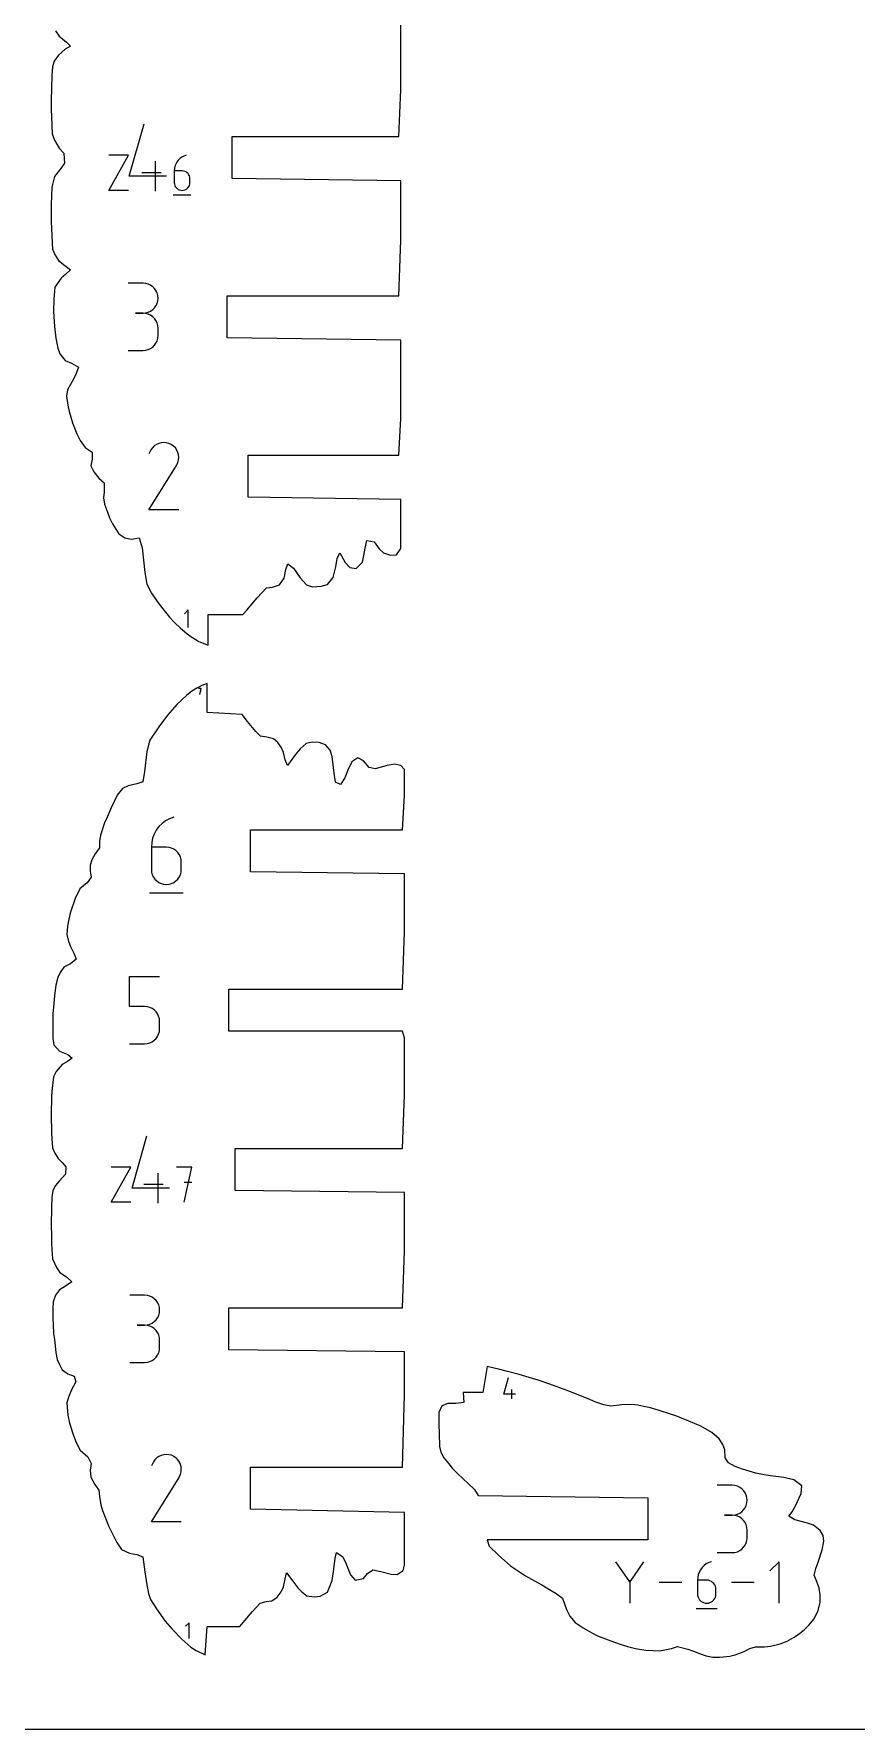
# Model space of a CAD drawing. Extents: x 0 to 600, y 0 to 900.
# Drawn here: x 81.7 to 157.8, y 0 to 156.9 of the extents above; entities that cross this region are included whole.
import ezdxf

# ---------------------------------------------------------------- set-up
doc = ezdxf.new("R2010")
doc.units = 0
doc.header["$MEASUREMENT"] = 0
for name, color, linetype in [('annotation', 7, 'Continuous'), ('boundary', 7, 'Continuous'), ('frame', 7, 'Continuous')]:
    doc.layers.add(name, color=color, linetype=linetype)

msp = doc.modelspace()

# ---------------------------------------------------------------- linework, layer by layer
at = {"layer": 'annotation', "color": 1}
for p, q in [((90.48442, 143.760518), (91.86813, 148.613286)), ((88.605255, 142.443448), (90.418116, 145.708401)), ((90.418116, 145.708401), (88.605255, 145.708401)), ((92.910609, 142.373286), (92.910609, 145.144619)), ((94.668105, 144.475152), (94.652051, 144.254467)), ((94.714963, 144.687187), (94.668105, 144.475152)), ((94.790667, 144.887943), (94.714963, 144.687187)), ((94.893263, 145.074791), (94.790667, 144.887943)), ((95.020792, 145.245102), (94.893263, 145.074791)), ((95.171299, 145.396247), (95.020792, 145.245102)), ((95.342827, 145.525598), (95.171299, 145.396247)), ((95.533419, 145.630526), (95.342827, 145.525598)), ((95.74112, 145.708401), (95.533419, 145.630526)), ((95.74112, 145.708401), (95.74112, 145.708401)), ((93.949174, 143.760518), (90.48442, 143.760518)), ((93.428001, 144.075925), (91.642781, 144.075925)), ((94.652051, 144.254467), (94.652051, 143.169289)), ((95.377073, 144.254467), (94.652051, 144.254467)), ((94.652051, 143.169289), (94.652051, 143.169289)), ((94.652051, 143.169289), (94.663757, 143.038864)), ((94.663757, 143.038864), (94.697496, 142.91609)), ((94.697496, 142.91609), (94.751204, 142.80302)), ((95.50747, 144.24283), (95.377073, 144.254467)), ((95.630169, 144.209269), (95.50747, 144.24283)), ((95.743129, 144.155808), (95.630169, 144.209269)), ((95.84431, 144.08447), (95.743129, 144.155808)), ((95.93167, 143.997279), (95.84431, 144.08447)), ((96.00317, 143.89626), (95.93167, 143.997279)), ((96.056768, 143.783436), (96.00317, 143.89626)), ((96.00317, 142.80302), (96.056768, 142.91609)), ((96.090423, 143.660831), (96.056768, 143.783436)), ((96.056768, 142.91609), (96.090423, 143.038864)), ((96.102095, 143.530469), (96.090423, 143.660831)), ((96.090423, 143.038864), (96.102095, 143.169289)), ((96.102095, 143.169289), (96.102095, 143.530469)), ((96.102095, 143.530469), (96.102095, 143.530469)), ((90.418116, 142.443448), (88.605255, 142.443448)), ((94.561244, 142.035329), (96.193721, 142.035329)), ((94.751204, 142.80302), (94.822813, 142.701711)), ((94.822813, 142.701711), (94.910257, 142.614214)), ((94.910257, 142.614214), (95.011472, 142.542585)), ((95.011472, 142.542585), (95.12439, 142.488879)), ((95.12439, 142.488879), (95.246946, 142.455148)), ((95.246946, 142.455148), (95.377073, 142.443448)), ((95.377073, 142.443448), (95.50747, 142.455148)), ((95.377073, 142.443448), (95.377073, 142.443448)), ((95.50747, 142.455148), (95.630169, 142.488879)), ((95.630169, 142.488879), (95.743129, 142.542585)), ((95.743129, 142.542585), (95.84431, 142.614214)), ((95.84431, 142.614214), (95.93167, 142.701711)), ((95.93167, 142.701711), (96.00317, 142.80302)), ((91.762982, 133.85444), (90.377315, 133.85444)), ((92.012197, 133.832071), (91.762982, 133.85444)), ((92.2467, 133.767607), (92.012197, 133.832071)), ((92.462591, 133.665012), (92.2467, 133.767607)), ((92.655968, 133.528252), (92.462591, 133.665012)), ((92.822932, 133.36129), (92.655968, 133.528252)), ((92.959582, 133.168093), (92.822932, 133.36129)), ((93.062019, 132.952624), (92.959582, 133.168093)), ((92.959582, 131.770614), (93.062019, 131.986765)), ((93.126341, 132.718848), (93.062019, 132.952624)), ((93.062019, 131.986765), (93.126341, 132.221448)), ((93.148648, 132.47073), (93.126341, 132.718848)), ((93.126341, 132.221448), (93.148648, 132.47073)), ((93.148648, 132.47073), (93.148648, 132.47073)), ((91.762982, 131.083107), (91.06917, 131.083107)), ((91.06917, 131.083107), (91.762982, 131.083107)), ((91.762982, 131.083107), (92.012197, 131.105482)), ((92.012197, 131.060738), (91.762982, 131.083107)), ((91.762982, 131.083107), (91.762982, 131.083107)), ((92.012197, 131.105482), (92.2467, 131.169983)), ((92.2467, 130.996274), (92.012197, 131.060738)), ((92.2467, 131.169983), (92.462591, 131.27268)), ((92.462591, 130.893679), (92.2467, 130.996274)), ((92.462591, 131.27268), (92.655968, 131.409639)), ((92.655968, 130.756918), (92.462591, 130.893679)), ((92.655968, 131.409639), (92.822932, 131.576928)), ((92.822932, 130.589957), (92.655968, 130.756918)), ((92.822932, 131.576928), (92.959582, 131.770614)), ((92.959582, 130.396759), (92.822932, 130.589957)), ((93.062019, 130.18129), (92.959582, 130.396759)), ((93.126341, 129.947515), (93.062019, 130.18129)), ((93.062019, 128.523534), (93.126341, 128.757365)), ((93.148648, 129.699397), (93.126341, 129.947515)), ((93.126341, 128.757365), (93.148648, 129.005585)), ((93.148648, 129.005585), (93.148648, 129.699397)), ((93.148648, 129.699397), (93.148648, 129.699397)), ((90.377315, 127.621875), (91.762982, 127.621875)), ((91.762982, 127.621875), (92.012197, 127.644232)), ((91.762982, 127.621875), (91.762982, 127.621875)), ((92.012197, 127.644232), (92.2467, 127.708664)), ((92.2467, 127.708664), (92.462591, 127.811217)), ((92.462591, 127.811217), (92.655968, 127.947935)), ((92.655968, 127.947935), (92.822932, 128.114864)), ((92.822932, 128.114864), (92.959582, 128.308049)), ((92.959582, 128.308049), (93.062019, 128.523534)), ((92.486543, 118.416211), (92.304579, 118.067153)), ((92.630947, 118.620977), (92.486543, 118.416211)), ((92.804198, 118.791909), (92.630947, 118.620977)), ((93.001029, 118.927639), (92.804198, 118.791909)), ((93.216169, 119.026796), (93.001029, 118.927639)), ((93.44435, 119.088013), (93.216169, 119.026796)), ((93.680303, 119.109922), (93.44435, 119.088013)), ((93.918759, 119.091152), (93.680303, 119.109922)), ((94.154448, 119.030335), (93.918759, 119.091152)), ((94.382101, 118.926102), (94.154448, 119.030335)), ((94.585712, 118.781519), (94.382101, 118.926102)), ((94.382101, 118.926102), (94.382101, 118.926102)), ((94.755953, 118.608019), (94.585712, 118.781519)), ((94.89131, 118.410921), (94.755953, 118.608019)), ((94.99027, 118.195542), (94.89131, 118.410921)), ((95.051318, 117.9672), (94.99027, 118.195542)), ((95.072941, 117.731212), (95.051318, 117.9672)), ((95.053625, 117.492895), (95.072941, 117.731212)), ((92.300666, 112.870023), (94.861469, 116.992587)), ((94.861469, 116.992587), (94.86453, 116.996375)), ((94.861469, 116.992587), (94.861469, 116.992587)), ((94.86453, 116.996375), (94.867466, 117.000195)), ((94.867466, 117.000195), (94.870295, 117.00408)), ((94.870295, 117.00408), (94.873038, 117.008061)), ((94.873038, 117.008061), (94.875712, 117.012171)), ((94.875712, 117.012171), (94.878339, 117.016443)), ((94.878339, 117.016443), (94.880936, 117.020907)), ((94.880936, 117.020907), (94.883524, 117.025597)), ((94.883524, 117.025597), (94.886122, 117.030545)), ((94.886122, 117.030545), (94.991857, 117.257567)), ((94.886122, 117.030545), (94.886122, 117.030545)), ((94.991857, 117.257567), (95.053625, 117.492895)), ((95.071999, 112.870023), (92.300666, 112.870023)), ((95.952212, 103.603426), (95.594307, 103.24542)), ((95.952212, 101.99351), (95.952212, 103.603426)), ((97.134248, 96.331944), (96.894487, 96.331944)), ((97.014385, 95.792777), (97.134248, 96.331944)), ((97.134248, 96.091844), (97.014385, 96.091844)), ((92.993489, 83.219794), (92.797408, 82.862689)), ((93.237223, 83.545294), (92.993489, 83.219794)), ((93.524873, 83.834164), (93.237223, 83.545294)), ((93.852698, 84.08138), (93.524873, 83.834164)), ((94.21696, 84.281919), (93.852698, 84.08138)), ((94.613919, 84.430754), (94.21696, 84.281919)), ((94.613919, 84.430754), (94.613919, 84.430754)), ((92.563166, 82.07376), (92.532484, 81.651986)), ((92.532484, 81.651986), (92.532484, 79.577986)), ((93.91815, 81.651986), (92.532484, 81.651986)), ((92.652721, 82.479003), (92.563166, 82.07376)), ((92.797408, 82.862689), (92.652721, 82.479003)), ((94.167366, 81.629745), (93.91815, 81.651986)), ((94.401869, 81.565603), (94.167366, 81.629745)), ((94.617759, 81.463427), (94.401869, 81.565603)), ((94.811137, 81.327085), (94.617759, 81.463427)), ((94.978101, 81.160446), (94.811137, 81.327085)), ((95.114751, 80.967377), (94.978101, 81.160446)), ((95.217188, 80.751747), (95.114751, 80.967377)), ((95.28151, 80.517424), (95.217188, 80.751747)), ((95.303817, 80.268276), (95.28151, 80.517424)), ((95.303817, 79.577986), (95.303817, 80.268276)), ((95.303817, 80.268276), (95.303817, 80.268276)), ((92.532484, 79.577986), (92.532484, 79.577986)), ((92.532484, 79.577986), (92.554856, 79.328717)), ((92.554856, 79.328717), (92.619339, 79.09407)), ((92.619339, 79.09407), (92.721984, 78.877971)), ((92.721984, 78.877971), (92.858844, 78.684347)), ((92.858844, 78.684347), (93.025969, 78.517123)), ((93.025969, 78.517123), (93.219411, 78.380226)), ((94.617759, 78.380226), (94.811137, 78.517123)), ((94.811137, 78.517123), (94.978101, 78.684347)), ((94.978101, 78.684347), (95.114751, 78.877971)), ((95.114751, 78.877971), (95.217188, 79.09407)), ((95.217188, 79.09407), (95.28151, 79.328717)), ((95.28151, 79.328717), (95.303817, 79.577986)), ((92.358933, 77.410754), (95.478933, 77.410754)), ((93.219411, 78.380226), (93.435221, 78.277581)), ((93.435221, 78.277581), (93.66945, 78.213115)), ((93.66945, 78.213115), (93.91815, 78.190754)), ((93.91815, 78.190754), (94.167366, 78.213115)), ((93.91815, 78.190754), (93.91815, 78.190754)), ((94.167366, 78.213115), (94.401869, 78.277581)), ((94.401869, 78.277581), (94.617759, 78.380226)), ((90.524655, 66.90038), (90.524655, 69.679148)), ((90.524655, 69.679148), (93.295989, 69.679148)), ((91.910322, 66.90038), (90.524655, 66.90038)), ((92.159125, 66.878139), (91.910322, 66.90038)), ((92.393409, 66.813997), (92.159125, 66.878139)), ((92.609235, 66.711821), (92.393409, 66.813997)), ((92.802664, 66.575479), (92.609235, 66.711821)), ((92.969757, 66.40884), (92.802664, 66.575479)), ((93.106575, 66.215771), (92.969757, 66.40884)), ((93.209179, 66.000141), (93.106575, 66.215771)), ((93.27363, 65.765818), (93.209179, 66.000141)), ((93.209134, 64.342464), (93.273617, 64.577111)), ((93.273617, 64.577111), (93.295989, 64.82638)), ((93.295989, 65.51667), (93.27363, 65.765818)), ((93.295989, 64.82638), (93.295989, 65.51667)), ((93.295989, 65.51667), (93.295989, 65.51667)), ((90.524655, 63.439148), (91.910322, 63.439148)), ((91.910322, 63.439148), (92.159022, 63.461509)), ((91.910322, 63.439148), (91.910322, 63.439148)), ((92.159022, 63.461509), (92.393251, 63.525975)), ((92.393251, 63.525975), (92.609061, 63.62862)), ((92.609061, 63.62862), (92.802503, 63.765517)), ((92.802503, 63.765517), (92.969628, 63.932741)), ((92.969628, 63.932741), (93.106488, 64.126365)), ((93.106488, 64.126365), (93.209134, 64.342464)), ((90.744433, 50.074774), (92.128143, 54.927542)), ((88.826503, 48.78481), (90.631856, 52.036241)), ((90.631856, 52.036241), (88.826503, 52.036241)), ((96.294026, 52.036241), (94.848153, 52.036241)), ((95.571191, 48.78481), (96.294026, 52.036241)), ((93.629274, 50.410525), (91.851448, 50.410525)), ((93.170622, 48.687542), (93.170622, 51.458875)), ((96.294026, 50.588328), (95.571191, 50.588328)), ((90.631856, 48.78481), (88.826503, 48.78481)), ((94.209187, 50.074774), (90.744433, 50.074774)), ((91.913185, 40.168697), (90.527518, 40.168697)), ((92.1624, 40.146328), (91.913185, 40.168697)), ((92.396903, 40.081863), (92.1624, 40.146328)), ((92.612794, 39.979269), (92.396903, 40.081863)), ((92.806171, 39.842508), (92.612794, 39.979269)), ((92.973135, 39.675547), (92.806171, 39.842508)), ((93.109785, 39.482349), (92.973135, 39.675547)), ((93.212222, 39.26688), (93.109785, 39.482349)), ((93.276544, 39.033104), (93.212222, 39.26688)), ((92.612794, 37.586937), (92.806171, 37.723896)), ((92.806171, 37.723896), (92.973135, 37.891184)), ((92.973135, 37.891184), (93.109785, 38.08487)), ((93.109785, 38.08487), (93.212222, 38.301021)), ((93.212222, 38.301021), (93.276544, 38.535704)), ((93.298851, 38.784987), (93.276544, 39.033104)), ((93.276544, 38.535704), (93.298851, 38.784987)), ((93.298851, 38.784987), (93.298851, 38.784987)), ((91.913185, 37.397363), (91.219373, 37.397363)), ((91.219373, 37.397363), (91.913185, 37.397363)), ((91.913185, 37.397363), (92.1624, 37.419738)), ((92.1624, 37.374994), (91.913185, 37.397363)), ((91.913185, 37.397363), (91.913185, 37.397363)), ((92.1624, 37.419738), (92.396903, 37.48424)), ((92.396903, 37.31053), (92.1624, 37.374994)), ((92.396903, 37.48424), (92.612794, 37.586937)), ((92.612794, 37.207935), (92.396903, 37.31053)), ((92.806171, 37.071175), (92.612794, 37.207935)), ((92.973135, 36.904214), (92.806171, 37.071175)), ((93.109785, 36.711016), (92.973135, 36.904214)), ((93.212222, 36.495547), (93.109785, 36.711016)), ((93.276544, 36.261771), (93.212222, 36.495547)), ((93.298851, 36.013653), (93.276544, 36.261771)), ((92.973135, 34.429121), (93.109785, 34.622305)), ((93.109785, 34.622305), (93.212222, 34.837791)), ((93.212222, 34.837791), (93.276544, 35.071621)), ((93.276544, 35.071621), (93.298851, 35.319842)), ((93.298851, 35.319842), (93.298851, 36.013653)), ((93.298851, 36.013653), (93.298851, 36.013653)), ((90.527518, 33.936132), (91.913185, 33.936132)), ((91.913185, 33.936132), (92.1624, 33.958488)), ((91.913185, 33.936132), (91.913185, 33.936132)), ((92.1624, 33.958488), (92.396903, 34.02292)), ((92.396903, 34.02292), (92.612794, 34.125473)), ((92.612794, 34.125473), (92.806171, 34.262192)), ((92.806171, 34.262192), (92.973135, 34.429121)), ((125.143957, 31.003261), (125.58146, 32.537616)), ((125.911072, 30.564645), (125.911072, 31.440888)), ((126.239447, 31.003261), (125.143957, 31.003261)), ((93.233333, 25.241895), (93.036502, 25.106166)), ((93.448473, 25.341053), (93.233333, 25.241895)), ((93.676655, 25.40227), (93.448473, 25.341053)), ((93.912608, 25.424178), (93.676655, 25.40227)), ((94.151063, 25.405408), (93.912608, 25.424178)), ((94.386752, 25.344591), (94.151063, 25.405408)), ((94.614405, 25.240359), (94.386752, 25.344591)), ((94.818016, 25.095775), (94.614405, 25.240359)), ((94.614405, 25.240359), (94.614405, 25.240359)), ((92.718847, 24.730468), (92.536883, 24.38141)), ((92.863251, 24.935234), (92.718847, 24.730468)), ((93.036502, 25.106166), (92.863251, 24.935234)), ((94.988257, 24.922276), (94.818016, 25.095775)), ((95.123615, 24.725178), (94.988257, 24.922276)), ((95.118426, 23.344801), (95.224161, 23.571823)), ((95.222574, 24.509799), (95.123615, 24.725178)), ((95.283622, 24.281457), (95.222574, 24.509799)), ((95.224161, 23.571823), (95.28593, 23.807151)), ((95.305245, 24.045468), (95.283622, 24.281457)), ((95.28593, 23.807151), (95.305245, 24.045468)), ((92.53297, 19.184279), (95.093773, 23.306843)), ((95.093773, 23.306843), (95.096834, 23.310631)), ((95.093773, 23.306843), (95.093773, 23.306843)), ((95.096834, 23.310631), (95.09977, 23.314452)), ((95.09977, 23.314452), (95.102599, 23.318336)), ((95.102599, 23.318336), (95.105342, 23.322318)), ((95.105342, 23.322318), (95.108017, 23.326428)), ((95.108017, 23.326428), (95.110643, 23.330699)), ((95.110643, 23.330699), (95.113241, 23.335164)), ((95.113241, 23.335164), (95.115829, 23.339854)), ((95.115829, 23.339854), (95.118426, 23.344801)), ((95.118426, 23.344801), (95.118426, 23.344801)), ((146.286725, 22.569345), (144.901058, 22.569345)), ((146.53594, 22.546976), (146.286725, 22.569345)), ((146.770443, 22.482512), (146.53594, 22.546976)), ((146.986334, 22.379917), (146.770443, 22.482512)), ((147.179711, 22.243157), (146.986334, 22.379917)), ((147.346675, 22.076195), (147.179711, 22.243157)), ((147.483326, 21.882998), (147.346675, 22.076195)), ((147.346675, 20.291833), (147.483326, 20.485519)), ((147.585762, 21.667529), (147.483326, 21.882998)), ((147.483326, 20.485519), (147.585762, 20.70167)), ((147.650084, 21.433753), (147.585762, 21.667529)), ((147.585762, 20.70167), (147.650084, 20.936353)), ((147.672391, 21.185635), (147.650084, 21.433753)), ((147.650084, 20.936353), (147.672391, 21.185635)), ((147.672391, 21.185635), (147.672391, 21.185635)), ((95.304303, 19.184279), (92.53297, 19.184279)), ((146.286725, 19.798012), (145.592913, 19.798012)), ((145.592913, 19.798012), (146.286725, 19.798012)), ((146.286725, 19.798012), (146.53594, 19.820386)), ((146.53594, 19.775643), (146.286725, 19.798012)), ((146.286725, 19.798012), (146.286725, 19.798012)), ((146.53594, 19.820386), (146.770443, 19.884888)), ((146.770443, 19.711178), (146.53594, 19.775643)), ((146.770443, 19.884888), (146.986334, 19.987585)), ((146.986334, 19.608584), (146.770443, 19.711178)), ((146.986334, 19.987585), (147.179711, 20.124544)), ((147.179711, 19.471823), (146.986334, 19.608584)), ((147.179711, 20.124544), (147.346675, 20.291833)), ((147.346675, 19.304862), (147.179711, 19.471823)), ((147.483326, 19.111664), (147.346675, 19.304862)), ((147.585762, 18.896195), (147.483326, 19.111664)), ((147.650084, 18.66242), (147.585762, 18.896195)), ((147.585762, 17.238439), (147.650084, 17.47227)), ((147.672391, 18.414302), (147.650084, 18.66242)), ((147.650084, 17.47227), (147.672391, 17.72049)), ((147.672391, 17.72049), (147.672391, 18.414302)), ((147.672391, 18.414302), (147.672391, 18.414302)), ((144.901058, 16.33678), (146.286725, 16.33678)), ((146.286725, 16.33678), (146.53594, 16.359137)), ((146.286725, 16.33678), (146.286725, 16.33678)), ((146.53594, 16.359137), (146.770443, 16.423569)), ((146.770443, 16.423569), (146.986334, 16.526122)), ((146.986334, 16.526122), (147.179711, 16.66284)), ((147.179711, 16.66284), (147.346675, 16.829769)), ((147.346675, 16.829769), (147.483326, 17.022954)), ((147.483326, 17.022954), (147.585762, 17.238439)), ((136.806063, 13.644315), (135.522876, 15.499978)), ((138.089009, 15.499978), (136.806063, 13.644315)), ((143.151857, 14.296619), (143.096648, 14.046791)), ((143.241056, 14.533158), (143.151857, 14.296619)), ((143.361938, 14.753311), (143.241056, 14.533158)), ((143.512198, 14.953979), (143.361938, 14.753311)), ((143.689532, 15.132065), (143.512198, 14.953979)), ((143.891633, 15.284471), (143.689532, 15.132065)), ((144.116197, 15.408102), (143.891633, 15.284471)), ((144.360919, 15.499857), (144.116197, 15.408102)), ((144.360919, 15.499857), (144.360919, 15.499857)), ((150.630176, 15.499857), (149.774959, 14.6444)), ((150.630176, 11.652951), (150.630176, 15.499857)), ((136.806063, 13.793646), (136.806063, 11.65283)), ((141.635504, 13.576404), (139.532081, 13.576404)), ((143.096648, 14.046791), (143.077732, 13.78677)), ((143.077732, 13.78677), (143.077732, 12.508167)), ((143.931984, 13.78677), (143.077732, 13.78677)), ((144.085623, 13.773059), (143.931984, 13.78677)), ((144.230192, 13.733516), (144.085623, 13.773059)), ((144.363287, 13.670526), (144.230192, 13.733516)), ((144.482502, 13.586472), (144.363287, 13.670526)), ((144.585434, 13.48374), (144.482502, 13.586472)), ((144.669678, 13.364715), (144.585434, 13.48374)), ((144.732829, 13.231781), (144.669678, 13.364715)), ((144.772483, 13.087323), (144.732829, 13.231781)), ((144.786235, 12.933725), (144.772483, 13.087323)), ((144.786235, 12.508167), (144.786235, 12.933725)), ((144.786235, 12.933725), (144.786235, 12.933725)), ((148.33261, 13.576404), (146.229187, 13.576404)), ((142.97074, 11.172087), (144.894193, 11.172087)), ((143.077732, 12.508167), (143.077732, 12.508167)), ((143.077732, 12.508167), (143.091524, 12.354495)), ((143.091524, 12.354495), (143.131277, 12.209837)), ((143.131277, 12.209837), (143.194558, 12.076614)), ((143.194558, 12.076614), (143.278931, 11.957246)), ((143.278931, 11.957246), (143.381962, 11.854154)), ((143.381962, 11.854154), (143.501217, 11.769758)), ((143.501217, 11.769758), (143.634262, 11.706479)), ((143.634262, 11.706479), (143.778662, 11.666736)), ((143.778662, 11.666736), (143.931984, 11.652951)), ((143.931984, 11.652951), (144.085623, 11.666736)), ((143.931984, 11.652951), (143.931984, 11.652951)), ((144.085623, 11.666736), (144.230192, 11.706479)), ((144.230192, 11.706479), (144.363287, 11.769758)), ((144.363287, 11.769758), (144.482502, 11.854154)), ((144.482502, 11.854154), (144.585434, 11.957246)), ((144.585434, 11.957246), (144.669678, 12.076614)), ((144.669678, 12.076614), (144.732829, 12.209837)), ((144.732829, 12.209837), (144.772483, 12.354495)), ((144.772483, 12.354495), (144.786235, 12.508167)), ((96.022239, 9.849814), (95.69451, 9.521993)), ((96.022239, 8.375635), (96.022239, 9.849814))]:
    msp.add_line(p, q, dxfattribs=at)
at = {"layer": 'boundary', "color": 5}
for p, q in [((83.66427, 157.218318), (83.987737, 156.710838)), ((115.617347, 155.825068), (115.617347, 158.099892)), ((84.543713, 155.529979), (83.924235, 154.965865)), ((83.987737, 156.710838), (84.674903, 156.180285)), ((85.061039, 155.796946), (84.543713, 155.529979)), ((84.674903, 156.180285), (85.061039, 155.796946)), ((115.617347, 151.765593), (115.617347, 155.825068)), ((83.379299, 153.901409), (83.327837, 153.079629)), ((83.535926, 154.398454), (83.379299, 153.901409)), ((83.924235, 154.965865), (83.535926, 154.398454)), ((83.327837, 153.079629), (83.285391, 151.847271)), ((83.265737, 150.855971), (83.261623, 149.899645)), ((83.285391, 151.847271), (83.265737, 150.855971)), ((115.422347, 147.443286), (115.617347, 151.765593)), ((83.261623, 149.899645), (83.277366, 149.323912)), ((83.277366, 149.323912), (83.368251, 147.697762)), ((83.368251, 147.697762), (83.559024, 147.108102)), ((83.559024, 147.108102), (84.011267, 146.344579)), ((84.011267, 146.344579), (84.423292, 145.882584)), ((100.01758, 143.543286), (100.01758, 147.443286)), ((100.01758, 147.443286), (115.422347, 147.443286)), ((84.14836, 144.476588), (83.558323, 143.736648)), ((84.49282, 144.965725), (84.14836, 144.476588)), ((84.423292, 145.882584), (84.49282, 144.965725)), ((83.558323, 143.736648), (83.313254, 142.759749)), ((115.617347, 143.348286), (100.01758, 143.543286)), ((115.617347, 141.682289), (115.617347, 143.348286)), ((83.277999, 141.959497), (83.2755, 141.128142)), ((83.313254, 142.759749), (83.277999, 141.959497)), ((115.617347, 137.830913), (115.617347, 141.682289)), ((83.2755, 141.128142), (83.273097, 139.562961)), ((83.273097, 139.562961), (83.29041, 138.953619)), ((83.29041, 138.953619), (83.345536, 137.551924)), ((83.345536, 137.551924), (83.385585, 137.020464)), ((83.385585, 137.020464), (83.646554, 136.436056)), ((115.422347, 132.69168), (115.617347, 137.830913)), ((83.646554, 136.436056), (83.944259, 135.957654)), ((83.944259, 135.957654), (84.527821, 135.493747)), ((84.527821, 135.493747), (85.054468, 135.102397)), ((85.054468, 135.102397), (84.616162, 134.683139)), ((83.612383, 133.493518), (83.492358, 132.376381)), ((84.174804, 134.333285), (83.612383, 133.493518)), ((84.616162, 134.683139), (84.174804, 134.333285)), ((83.492358, 132.376381), (83.474803, 131.234014)), ((99.563764, 128.79168), (99.563764, 132.69168)), ((99.563764, 132.69168), (115.422347, 132.69168)), ((83.474803, 131.234014), (83.579742, 129.843622)), ((83.579742, 129.843622), (83.692064, 128.770922)), ((83.692064, 128.770922), (83.877906, 127.8291)), ((115.617342, 128.59668), (99.563764, 128.79168)), ((83.877906, 127.8291), (84.067675, 127.326278)), ((84.067675, 127.326278), (84.556707, 126.711515)), ((115.617299, 121.317113), (115.617342, 128.59668)), ((84.556707, 126.711515), (85.147418, 126.442313)), ((85.147418, 126.442313), (85.80467, 126.090022)), ((85.80467, 126.090022), (85.585037, 125.486043)), ((85.323864, 124.965234), (84.787854, 123.978702)), ((85.585037, 125.486043), (85.323864, 124.965234)), ((84.787854, 123.978702), (84.681743, 123.392265)), ((84.681743, 123.392265), (84.798979, 122.579974)), ((84.798979, 122.579974), (84.919728, 121.977548)), ((84.919728, 121.977548), (85.233723, 120.937929)), ((85.233723, 120.937929), (85.635054, 119.918596)), ((115.422143, 117.940074), (115.617299, 121.317113)), ((85.635054, 119.918596), (85.949691, 119.299168)), ((85.949691, 119.299168), (86.417464, 118.638607)), ((86.417464, 118.638607), (87.066571, 118.198866)), ((87.066571, 118.198866), (87.055627, 117.565883)), ((101.487115, 114.040074), (101.487115, 117.940074)), ((101.487115, 117.940074), (115.422143, 117.940074)), ((87.055627, 117.565883), (86.938899, 116.950175)), ((86.938899, 116.950175), (87.207556, 116.393455)), ((87.207556, 116.393455), (87.666393, 115.791662)), ((87.666393, 115.791662), (88.175599, 115.381705)), ((88.175599, 115.381705), (88.157715, 114.513998)), ((88.157715, 114.513998), (88.103783, 113.976027)), ((88.103783, 113.976027), (88.210355, 113.405331)), ((88.210355, 113.405331), (88.467719, 112.666635)), ((115.616927, 113.845074), (101.487115, 114.040074)), ((115.61688, 112.919193), (115.616927, 113.845074)), ((88.467719, 112.666635), (88.674845, 112.1456)), ((88.674845, 112.1456), (88.935638, 111.59132)), ((88.935638, 111.59132), (89.230519, 111.074099)), ((115.61594, 111.071611), (115.61688, 112.919193)), ((89.230519, 111.074099), (89.512001, 110.639552)), ((89.512001, 110.639552), (90.074237, 110.28955)), ((90.074237, 110.28955), (90.682181, 110.17509)), ((90.682181, 110.17509), (91.397968, 110.267828)), ((91.397968, 110.267828), (91.683504, 109.36939)), ((112.310475, 109.314833), (112.463871, 110.022961)), ((112.463871, 110.022961), (113.154553, 109.923234)), ((113.154553, 109.923234), (113.620446, 109.268369)), ((115.616032, 110.061459), (115.61594, 111.071611)), ((115.616648, 109.282828), (115.616032, 110.061459)), ((91.683504, 109.36939), (91.92791, 107.063199)), ((109.614664, 107.606415), (109.720094, 108.362201)), ((109.720094, 108.362201), (109.992085, 108.894072)), ((109.992085, 108.894072), (110.472694, 107.985066)), ((112.065417, 108.026592), (112.210839, 108.644389)), ((112.210839, 108.644389), (112.310475, 109.314833)), ((113.620446, 109.268369), (114.025541, 108.890255)), ((114.025541, 108.890255), (114.653865, 108.68148)), ((114.653865, 108.68148), (115.235782, 108.715176)), ((115.235782, 108.715176), (115.616648, 109.282828)), ((91.92791, 107.063199), (92.107256, 105.989149)), ((104.81058, 106.561176), (104.989265, 107.345837)), ((104.989265, 107.345837), (105.15363, 107.866691)), ((105.15363, 107.866691), (105.691352, 107.477482)), ((105.691352, 107.477482), (106.295126, 106.591725)), ((109.369264, 106.611075), (109.614664, 107.606415)), ((110.472694, 107.985066), (110.904286, 107.549641)), ((110.904286, 107.549641), (111.488032, 107.448074)), ((111.488032, 107.448074), (112.065417, 108.026592)), ((92.107256, 105.989149), (92.531477, 105.164016)), ((92.531477, 105.164016), (93.017989, 104.473993)), ((102.332522, 104.730783), (103.176496, 105.640708)), ((103.176496, 105.640708), (103.734867, 105.702747)), ((103.734867, 105.702747), (104.382096, 105.927508)), ((104.382096, 105.927508), (104.81058, 106.561176)), ((106.295126, 106.591725), (106.876688, 105.92039)), ((106.876688, 105.92039), (107.444805, 105.744756)), ((107.444805, 105.744756), (108.264765, 105.793408)), ((108.264765, 105.793408), (108.837238, 105.96855)), ((108.837238, 105.96855), (109.369264, 106.611075)), ((93.017989, 104.473993), (93.353287, 104.015629)), ((93.353287, 104.015629), (94.2245, 102.953956)), ((101.011644, 103.188468), (101.360236, 103.577589)), ((101.360236, 103.577589), (102.332522, 104.730783)), ((94.2245, 102.953956), (94.686639, 102.453273)), ((94.686639, 102.453273), (95.21617, 101.916005)), ((97.785806, 100.337843), (97.785806, 103.188468)), ((97.785806, 103.188468), (101.011644, 103.188468)), ((95.21617, 101.916005), (96.005828, 101.286279)), ((96.005828, 101.286279), (96.923553, 100.697456)), ((96.923553, 100.697456), (97.785806, 100.337843)), ((96.284597, 96.095077), (95.772166, 95.696265)), ((96.732819, 96.361404), (96.284597, 96.095077)), ((97.214455, 96.607024), (96.732819, 96.361404)), ((97.688411, 96.807243), (97.214455, 96.607024)), ((97.688411, 94.11236), (97.688411, 96.807243)), ((94.882686, 94.839481), (94.020635, 93.876364)), ((95.772166, 95.696265), (94.882686, 94.839481)), ((93.220728, 92.787347), (92.399956, 91.551097)), ((94.020635, 93.876364), (93.220728, 92.787347)), ((100.939168, 93.91736), (97.688411, 94.11236)), ((101.444488, 93.273121), (100.939168, 93.91736)), ((102.203665, 92.368096), (101.444488, 93.273121)), ((92.399956, 91.551097), (92.121823, 90.494293)), ((102.630895, 91.934284), (102.203665, 92.368096)), ((103.222737, 91.831571), (102.630895, 91.934284)), ((103.843723, 91.67787), (103.222737, 91.831571)), ((104.235447, 91.335239), (103.843723, 91.67787)), ((104.542946, 90.914877), (104.235447, 91.335239)), ((106.867287, 91.255335), (106.298615, 90.74918)), ((107.416943, 91.371773), (106.867287, 91.255335)), ((108.05078, 91.329592), (107.416943, 91.371773)), ((108.637275, 91.114959), (108.05078, 91.329592)), ((109.076673, 90.621685), (108.637275, 91.114959)), ((92.121823, 90.494293), (91.891867, 88.647997)), ((104.778167, 90.412668), (104.542946, 90.914877)), ((104.920948, 89.73548), (104.778167, 90.412668)), ((105.146621, 89.203048), (104.920948, 89.73548)), ((105.533936, 89.75656), (105.146621, 89.203048)), ((105.828369, 90.187755), (105.533936, 89.75656)), ((106.298615, 90.74918), (105.828369, 90.187755)), ((109.259853, 90.047042), (109.076673, 90.621685)), ((109.354825, 89.273705), (109.259853, 90.047042)), ((111.072885, 89.55605), (110.72953, 88.773049)), ((111.628356, 89.924037), (111.072885, 89.55605)), ((112.1751, 89.64651), (111.628356, 89.924037)), ((112.683366, 89.016267), (112.1751, 89.64651)), ((91.891867, 88.647997), (91.747532, 87.68683)), ((109.457756, 88.49939), (109.354825, 89.273705)), ((109.590732, 87.665407), (109.457756, 88.49939)), ((110.450824, 88.073467), (110.04659, 87.438966)), ((110.72953, 88.773049), (110.450824, 88.073467)), ((113.24451, 88.898365), (112.683366, 89.016267)), ((113.806774, 89.059283), (113.24451, 88.898365)), ((114.349586, 89.210361), (113.806774, 89.059283)), ((115.041398, 89.328136), (114.349586, 89.210361)), ((115.622141, 89.198234), (115.041398, 89.328136)), ((115.970143, 88.824209), (115.622141, 89.198234)), ((115.970656, 88.29765), (115.970143, 88.824209)), ((115.970465, 86.435217), (115.970656, 88.29765)), ((89.383429, 86.465845), (88.803318, 85.297958)), ((89.851838, 87.082921), (89.383429, 86.465845)), ((90.401195, 87.30957), (89.851838, 87.082921)), ((91.201643, 87.496749), (90.401195, 87.30957)), ((91.747532, 87.68683), (91.201643, 87.496749)), ((110.04659, 87.438966), (109.590732, 87.665407)), ((115.775627, 83.260754), (115.970465, 86.435217)), ((88.803318, 85.297958), (88.429094, 84.409485)), ((88.207315, 83.884532), (87.817608, 82.749665)), ((88.429094, 84.409485), (88.207315, 83.884532)), ((101.718933, 79.360754), (101.718933, 83.260754)), ((101.718933, 83.260754), (115.775627, 83.260754)), ((87.727637, 82.167613), (87.720054, 81.585726)), ((87.817608, 82.749665), (87.727637, 82.167613)), ((87.012959, 80.462435), (86.856752, 79.971473)), ((87.328546, 81.03235), (87.012959, 80.462435)), ((87.720054, 81.585726), (87.328546, 81.03235)), ((86.960046, 78.855266), (86.602336, 78.358713)), ((86.856752, 79.971473), (86.867748, 79.417566)), ((86.867748, 79.417566), (86.960046, 78.855266)), ((115.970835, 79.165754), (101.718933, 79.360754)), ((115.970835, 77.071795), (115.970835, 79.165754)), ((85.911496, 77.795901), (85.490512, 76.880293)), ((86.602336, 78.358713), (85.911496, 77.795901)), ((115.970824, 73.806371), (115.970835, 77.071795)), ((85.022021, 75.522857), (84.88691, 74.980167)), ((85.490512, 76.880293), (85.022021, 75.522857)), ((84.766947, 74.323337), (84.700032, 73.571718)), ((84.88691, 74.980167), (84.766947, 74.323337)), ((115.775835, 68.509148), (115.970824, 73.806371)), ((84.700032, 73.571718), (84.843523, 73.034315)), ((84.843523, 73.034315), (85.030069, 72.50355)), ((85.030069, 72.50355), (85.346559, 71.845767)), ((85.061191, 70.84538), (84.443355, 70.545008)), ((85.573053, 71.292862), (85.061191, 70.84538)), ((85.346559, 71.845767), (85.573053, 71.292862)), ((83.881494, 69.565929), (83.698562, 68.876742)), ((84.097913, 70.043419), (83.881494, 69.565929)), ((84.443355, 70.545008), (84.097913, 70.043419)), ((83.556932, 67.873209), (83.499547, 67.176862)), ((83.698562, 68.876742), (83.556932, 67.873209)), ((99.711105, 64.609148), (99.711105, 68.509148)), ((99.711105, 68.509148), (115.775835, 68.509148)), ((83.429007, 66.219804), (83.411863, 65.320543)), ((83.499547, 67.176862), (83.429007, 66.219804)), ((83.411863, 65.320543), (83.412443, 63.919638)), ((115.775835, 64.609148), (99.711105, 64.609148)), ((115.970835, 64.009818), (115.775835, 64.609148)), ((83.412443, 63.919638), (83.518243, 63.343811)), ((83.518243, 63.343811), (84.045242, 62.75167)), ((115.970824, 59.693457), (115.970835, 64.009818)), ((84.269273, 61.534543), (83.738118, 60.875782)), ((84.045242, 62.75167), (84.813854, 62.450922)), ((84.778412, 61.794908), (84.269273, 61.534543)), ((85.191819, 62.110502), (84.778412, 61.794908)), ((84.813854, 62.450922), (85.191819, 62.110502)), ((83.46348, 60.375561), (83.312611, 59.025455)), ((83.738118, 60.875782), (83.46348, 60.375561)), ((115.970833, 58.716981), (115.970824, 59.693457)), ((83.292369, 58.491627), (83.261623, 56.923186)), ((83.312611, 59.025455), (83.292369, 58.491627)), ((115.77583, 53.757542), (115.970833, 58.716981)), ((83.261623, 56.923186), (83.29905, 55.169711)), ((83.29905, 55.169711), (83.307938, 54.638529)), ((83.307938, 54.638529), (83.382074, 53.808958)), ((83.382074, 53.808958), (83.603167, 53.31588)), ((100.277593, 49.857542), (100.277593, 53.757542)), ((100.277593, 53.757542), (115.77583, 53.757542)), ((83.603167, 53.31588), (83.912985, 52.819404)), ((83.912985, 52.819404), (84.279472, 52.447129)), ((84.279472, 52.447129), (84.628905, 52.041628)), ((84.628905, 52.041628), (84.579539, 51.388552)), ((83.661093, 50.315383), (83.400174, 49.863959)), ((84.009699, 50.713341), (83.661093, 50.315383)), ((84.579539, 51.388552), (84.009699, 50.713341)), ((83.325607, 49.214683), (83.296029, 48.332934)), ((83.400174, 49.863959), (83.325607, 49.214683)), ((115.970831, 49.662542), (100.277593, 49.857542)), ((115.970832, 48.485021), (115.970831, 49.662542)), ((83.296029, 48.332934), (83.267561, 46.63313)), ((115.970834, 46.828968), (115.970832, 48.485021)), ((83.267561, 46.63313), (83.276636, 45.725093)), ((83.276636, 45.725093), (83.304317, 44.966321)), ((115.970835, 44.267913), (115.970834, 46.828968)), ((83.304317, 44.966321), (83.323934, 44.406439)), ((83.323934, 44.406439), (83.393222, 43.522197)), ((115.775835, 39.005936), (115.970835, 44.267913)), ((83.393222, 43.522197), (83.749148, 42.740234)), ((83.749148, 42.740234), (84.067752, 42.277785)), ((84.484864, 40.945686), (84.035972, 40.663003)), ((84.067752, 42.277785), (84.680592, 41.879001)), ((85.167183, 41.405544), (84.484864, 40.945686)), ((84.680592, 41.879001), (85.167183, 41.405544)), ((83.441727, 39.564089), (83.412084, 38.937121)), ((83.663755, 40.182413), (83.441727, 39.564089)), ((84.035972, 40.663003), (83.663755, 40.182413)), ((83.412084, 38.937121), (83.414511, 38.043823)), ((83.414511, 38.043823), (83.441259, 37.440086)), ((99.713967, 35.105936), (99.713967, 39.005936)), ((99.713967, 39.005936), (115.775835, 39.005936)), ((83.441259, 37.440086), (83.486708, 36.630302)), ((83.486708, 36.630302), (83.555684, 36.077887)), ((83.555684, 36.077887), (83.698482, 34.864256)), ((83.698482, 34.864256), (83.82333, 34.231349)), ((115.970828, 34.910936), (99.713967, 35.105936)), ((115.970817, 30.983937), (115.970828, 34.910936)), ((83.82333, 34.231349), (84.018965, 33.758327)), ((84.018965, 33.758327), (84.290849, 33.258625)), ((84.290849, 33.258625), (84.805078, 32.894974)), ((123.620166, 33.568899), (123.225736, 31.16113)), ((124.771379, 33.286677), (123.620166, 33.568899)), ((125.357863, 33.140888), (124.771379, 33.286677)), ((126.565081, 32.838142), (125.357863, 33.140888)), ((84.805078, 32.894974), (85.378348, 32.680767)), ((85.157092, 31.418471), (84.870557, 30.724294)), ((85.543495, 32.141793), (85.157092, 31.418471)), ((85.378348, 32.680767), (85.543495, 32.141793)), ((127.823166, 32.467362), (126.565081, 32.838142)), ((128.328356, 32.309981), (127.823166, 32.467362)), ((129.408295, 31.932916), (128.328356, 32.309981)), ((130.915362, 31.38023), (129.408295, 31.932916)), ((84.870557, 30.724294), (84.698937, 30.205258)), ((84.698937, 30.205258), (84.804128, 29.047234)), ((115.775626, 24.25433), (115.970817, 30.983937)), ((119.408042, 29.934201), (119.146933, 29.320415)), ((119.957454, 30.131434), (119.408042, 29.934201)), ((120.712287, 30.130953), (119.957454, 30.131434)), ((121.466349, 30.227422), (120.712287, 30.130953)), ((123.225736, 31.16113), (121.376459, 31.16113)), ((121.376459, 31.16113), (121.466349, 30.227422)), ((131.406317, 31.197404), (130.915362, 31.38023)), ((133.17287, 30.475987), (131.406317, 31.197404)), ((133.660864, 30.279206), (133.17287, 30.475987)), ((134.405134, 30.020779), (133.660864, 30.279206)), ((135.073016, 29.904969), (134.405134, 30.020779)), ((136.086782, 30.024793), (135.073016, 29.904969)), ((136.990907, 30.058521), (136.086782, 30.024793)), ((137.571189, 29.982284), (136.990907, 30.058521)), ((138.126742, 29.862382), (137.571189, 29.982284)), ((138.736993, 29.742891), (138.126742, 29.862382)), ((84.804128, 29.047234), (84.964596, 28.314997)), ((84.964596, 28.314997), (85.320726, 27.174153)), ((119.146933, 29.320415), (119.149575, 28.168447)), ((139.539605, 29.491085), (138.736993, 29.742891)), ((140.5832, 29.163282), (139.539605, 29.491085)), ((141.060105, 28.986975), (140.5832, 29.163282)), ((142.789493, 28.300559), (141.060105, 28.986975)), ((143.395871, 28.049142), (142.789493, 28.300559)), ((85.320726, 27.174153), (85.570806, 26.531603)), ((119.149575, 28.168447), (119.170408, 27.40346)), ((119.170408, 27.40346), (119.215905, 26.148982)), ((144.408378, 27.457428), (143.395871, 28.049142)), ((145.076484, 26.880284), (144.408378, 27.457428)), ((145.424289, 26.358183), (145.076484, 26.880284)), ((85.570806, 26.531603), (85.934266, 25.814034)), ((85.934266, 25.814034), (86.649508, 25.215047)), ((86.649508, 25.215047), (86.958303, 24.593634)), ((119.215905, 26.148982), (119.333593, 25.624196)), ((119.333593, 25.624196), (119.614153, 25.101578)), ((145.617605, 25.84381), (145.424289, 26.358183)), ((145.651979, 25.110671), (145.617605, 25.84381)), ((145.936164, 24.637734), (145.651979, 25.110671)), ((86.958303, 24.593634), (86.859252, 23.975474)), ((86.859252, 23.975474), (86.938501, 23.337205)), ((101.719419, 20.35433), (101.719419, 24.25433)), ((101.719419, 24.25433), (115.775626, 24.25433)), ((119.614153, 25.101578), (120.052988, 24.558131)), ((120.052988, 24.558131), (120.362799, 24.155354)), ((120.362799, 24.155354), (120.875937, 23.669292)), ((120.875937, 23.669292), (121.392111, 23.182894)), ((146.569151, 24.30392), (145.936164, 24.637734)), ((147.238886, 24.0549), (146.569151, 24.30392)), ((148.48128, 23.700487), (147.238886, 24.0549)), ((149.263544, 23.529469), (148.48128, 23.700487)), ((86.938501, 23.337205), (87.297393, 22.635149)), ((87.297393, 22.635149), (87.665589, 22.12469)), ((87.665589, 22.12469), (87.723792, 21.518483)), ((121.392111, 23.182894), (121.868012, 22.740616)), ((121.868012, 22.740616), (122.437844, 22.188589)), ((122.437844, 22.188589), (122.773179, 21.624919)), ((149.837505, 23.459876), (149.263544, 23.529469)), ((151.057215, 23.284267), (149.837505, 23.459876)), ((151.997998, 23.063958), (151.057215, 23.284267)), ((152.736453, 22.534477), (151.997998, 23.063958)), ((152.672376, 21.796039), (152.736453, 22.534477)), ((87.723792, 21.518483), (87.849164, 20.748443)), ((87.849164, 20.748443), (88.012559, 20.241986)), ((122.773179, 21.624919), (138.487507, 21.406585)), ((138.487507, 21.406585), (138.487507, 17.506585)), ((151.840392, 20.118559), (152.160131, 20.67753)), ((152.160131, 20.67753), (152.672376, 21.796039)), ((88.012559, 20.241986), (88.58454, 18.762657)), ((115.970016, 20.05792), (101.719419, 20.35433)), ((115.96987, 16.020429), (115.970016, 20.05792)), ((151.535055, 19.701029), (151.840392, 20.118559)), ((152.095054, 19.359608), (151.535055, 19.701029)), ((152.676202, 19.229395), (152.095054, 19.359608)), ((153.250375, 19.06343), (152.676202, 19.229395)), ((153.82808, 18.875592), (153.250375, 19.06343)), ((154.44361, 18.374778), (153.82808, 18.875592)), ((88.58454, 18.762657), (89.325165, 17.279738)), ((89.325165, 17.279738), (89.755479, 16.638008)), ((138.487507, 17.506585), (123.622757, 17.506585)), ((123.622757, 17.506585), (123.790854, 16.933996)), ((154.712987, 17.9209), (154.44361, 18.374778)), ((154.604179, 16.59844), (154.75628, 17.390978)), ((154.75628, 17.390978), (154.712987, 17.9209)), ((89.755479, 16.638008), (90.51899, 16.282106)), ((90.51899, 16.282106), (91.188402, 16.153515)), ((91.188402, 16.153515), (91.752647, 15.96197)), ((91.752647, 15.96197), (91.933703, 14.562474)), ((109.489902, 15.306453), (109.536129, 15.831257)), ((109.536129, 15.831257), (109.677389, 16.348653)), ((109.677389, 16.348653), (110.252515, 15.958426)), ((110.252515, 15.958426), (110.547299, 15.362831)), ((115.969288, 15.174647), (115.96987, 16.020429)), ((123.790854, 16.933996), (124.649932, 16.087797)), ((124.649932, 16.087797), (125.773533, 15.121641)), ((154.252697, 15.44085), (154.604179, 16.59844)), ((91.933703, 14.562474), (92.108608, 13.369568)), ((104.913575, 13.926142), (105.053442, 14.45319)), ((105.053442, 14.45319), (105.631754, 13.686498)), ((109.260154, 13.750555), (109.389267, 14.578012)), ((109.389267, 14.578012), (109.489902, 15.306453)), ((110.547299, 15.362831), (110.967002, 14.271697)), ((110.967002, 14.271697), (111.39343, 13.780829)), ((112.166564, 13.930934), (112.523523, 14.413641)), ((112.523523, 14.413641), (113.040169, 14.757658)), ((113.040169, 14.757658), (113.759584, 14.581434)), ((113.759584, 14.581434), (114.741609, 14.346733)), ((114.741609, 14.346733), (115.283655, 14.319738)), ((115.283655, 14.319738), (115.847161, 14.669946)), ((115.847161, 14.669946), (115.969288, 15.174647)), ((125.773533, 15.121641), (127.169477, 14.184634)), ((127.169477, 14.184634), (127.979931, 13.722163)), ((153.881375, 14.248646), (154.037762, 14.880808)), ((154.161341, 13.575984), (153.881375, 14.248646)), ((154.037762, 14.880808), (154.252697, 15.44085)), ((92.108608, 13.369568), (92.263835, 12.544154)), ((104.165846, 12.206826), (104.542148, 12.706985)), ((104.542148, 12.706985), (104.766874, 13.169443)), ((104.766874, 13.169443), (104.913575, 13.926142)), ((105.631754, 13.686498), (106.081586, 13.083387)), ((106.081586, 13.083387), (106.458543, 12.692767)), ((106.458543, 12.692767), (106.936261, 12.346909)), ((108.141793, 12.303963), (108.846238, 12.666705)), ((108.846238, 12.666705), (109.260154, 13.750555)), ((111.39343, 13.780829), (112.166564, 13.930934)), ((127.979931, 13.722163), (128.664614, 13.347533)), ((128.664614, 13.347533), (129.232286, 13.017935)), ((129.232286, 13.017935), (130.005746, 12.554606)), ((154.349656, 13.057184), (154.161341, 13.575984)), ((154.424295, 12.44072), (154.349656, 13.057184)), ((92.263835, 12.544154), (92.46304, 12.0062)), ((92.46304, 12.0062), (93.015741, 11.12376)), ((93.015741, 11.12376), (93.823844, 10.001003)), ((101.879188, 10.8815), (102.603016, 11.666367)), ((102.603016, 11.666367), (103.153009, 11.815101)), ((103.153009, 11.815101), (103.681455, 11.886348)), ((103.681455, 11.886348), (104.165846, 12.206826)), ((106.936261, 12.346909), (107.604099, 12.252548)), ((107.604099, 12.252548), (108.141793, 12.303963)), ((130.005746, 12.554606), (130.580515, 12.11538)), ((130.580515, 12.11538), (130.968016, 11.071416)), ((130.968016, 11.071416), (131.27362, 10.442779)), ((154.256616, 10.975732), (154.427993, 11.756002)), ((154.427993, 11.756002), (154.424295, 12.44072)), ((93.823844, 10.001003), (94.460221, 9.247461)), ((97.523295, 6.871607), (97.701237, 9.502724)), ((97.701237, 9.502724), (100.729652, 9.502724)), ((100.729652, 9.502724), (101.195702, 10.045663)), ((101.195702, 10.045663), (101.879188, 10.8815)), ((131.27362, 10.442779), (131.757353, 9.879485)), ((131.757353, 9.879485), (132.489172, 9.36005)), ((152.987288, 9.228062), (153.391624, 9.6345)), ((153.391624, 9.6345), (153.870459, 10.212304)), ((153.870459, 10.212304), (154.256616, 10.975732)), ((94.460221, 9.247461), (95.346802, 8.318518)), ((95.346802, 8.318518), (96.202131, 7.600166)), ((132.489172, 9.36005), (133.286888, 8.906784)), ((133.286888, 8.906784), (133.825236, 8.632431)), ((133.825236, 8.632431), (135.045776, 8.168537)), ((135.045776, 8.168537), (135.932699, 7.857787)), ((135.932699, 7.857787), (136.597425, 7.66075)), ((149.834677, 7.68782), (150.7223, 7.883193)), ((150.7223, 7.883193), (151.390331, 8.141667)), ((151.390331, 8.141667), (152.037511, 8.512386)), ((152.037511, 8.512386), (152.517652, 8.835147)), ((152.517652, 8.835147), (152.987288, 9.228062)), ((96.202131, 7.600166), (96.675938, 7.291028)), ((96.675938, 7.291028), (97.523295, 6.871607)), ((136.597425, 7.66075), (137.3547, 7.459296)), ((137.3547, 7.459296), (138.299065, 7.293395)), ((138.299065, 7.293395), (139.579998, 7.259951)), ((139.579998, 7.259951), (140.671696, 7.475164)), ((140.671696, 7.475164), (141.241641, 7.655715)), ((141.241641, 7.655715), (142.194039, 7.399952)), ((142.194039, 7.399952), (142.701963, 7.203854)), ((142.701963, 7.203854), (143.273324, 6.98496)), ((143.273324, 6.98496), (143.892778, 6.791281)), ((143.892778, 6.791281), (144.50412, 6.670569)), ((144.50412, 6.670569), (145.149046, 6.6675)), ((145.149046, 6.6675), (146.061407, 6.764024)), ((146.061407, 6.764024), (146.558468, 6.887855)), ((146.558468, 6.887855), (147.384044, 7.192985)), ((147.384044, 7.192985), (147.927314, 7.457592)), ((147.927314, 7.457592), (148.436158, 7.610109)), ((148.436158, 7.610109), (149.273872, 7.627584)), ((149.273872, 7.627584), (149.834677, 7.68782))]:
    msp.add_line(p, q, dxfattribs=at)
at = {"layer": 'frame', "color": 5}
msp.add_line((0, 0), (600, 0), dxfattribs=at)

doc.saveas('drawing.dxf')
